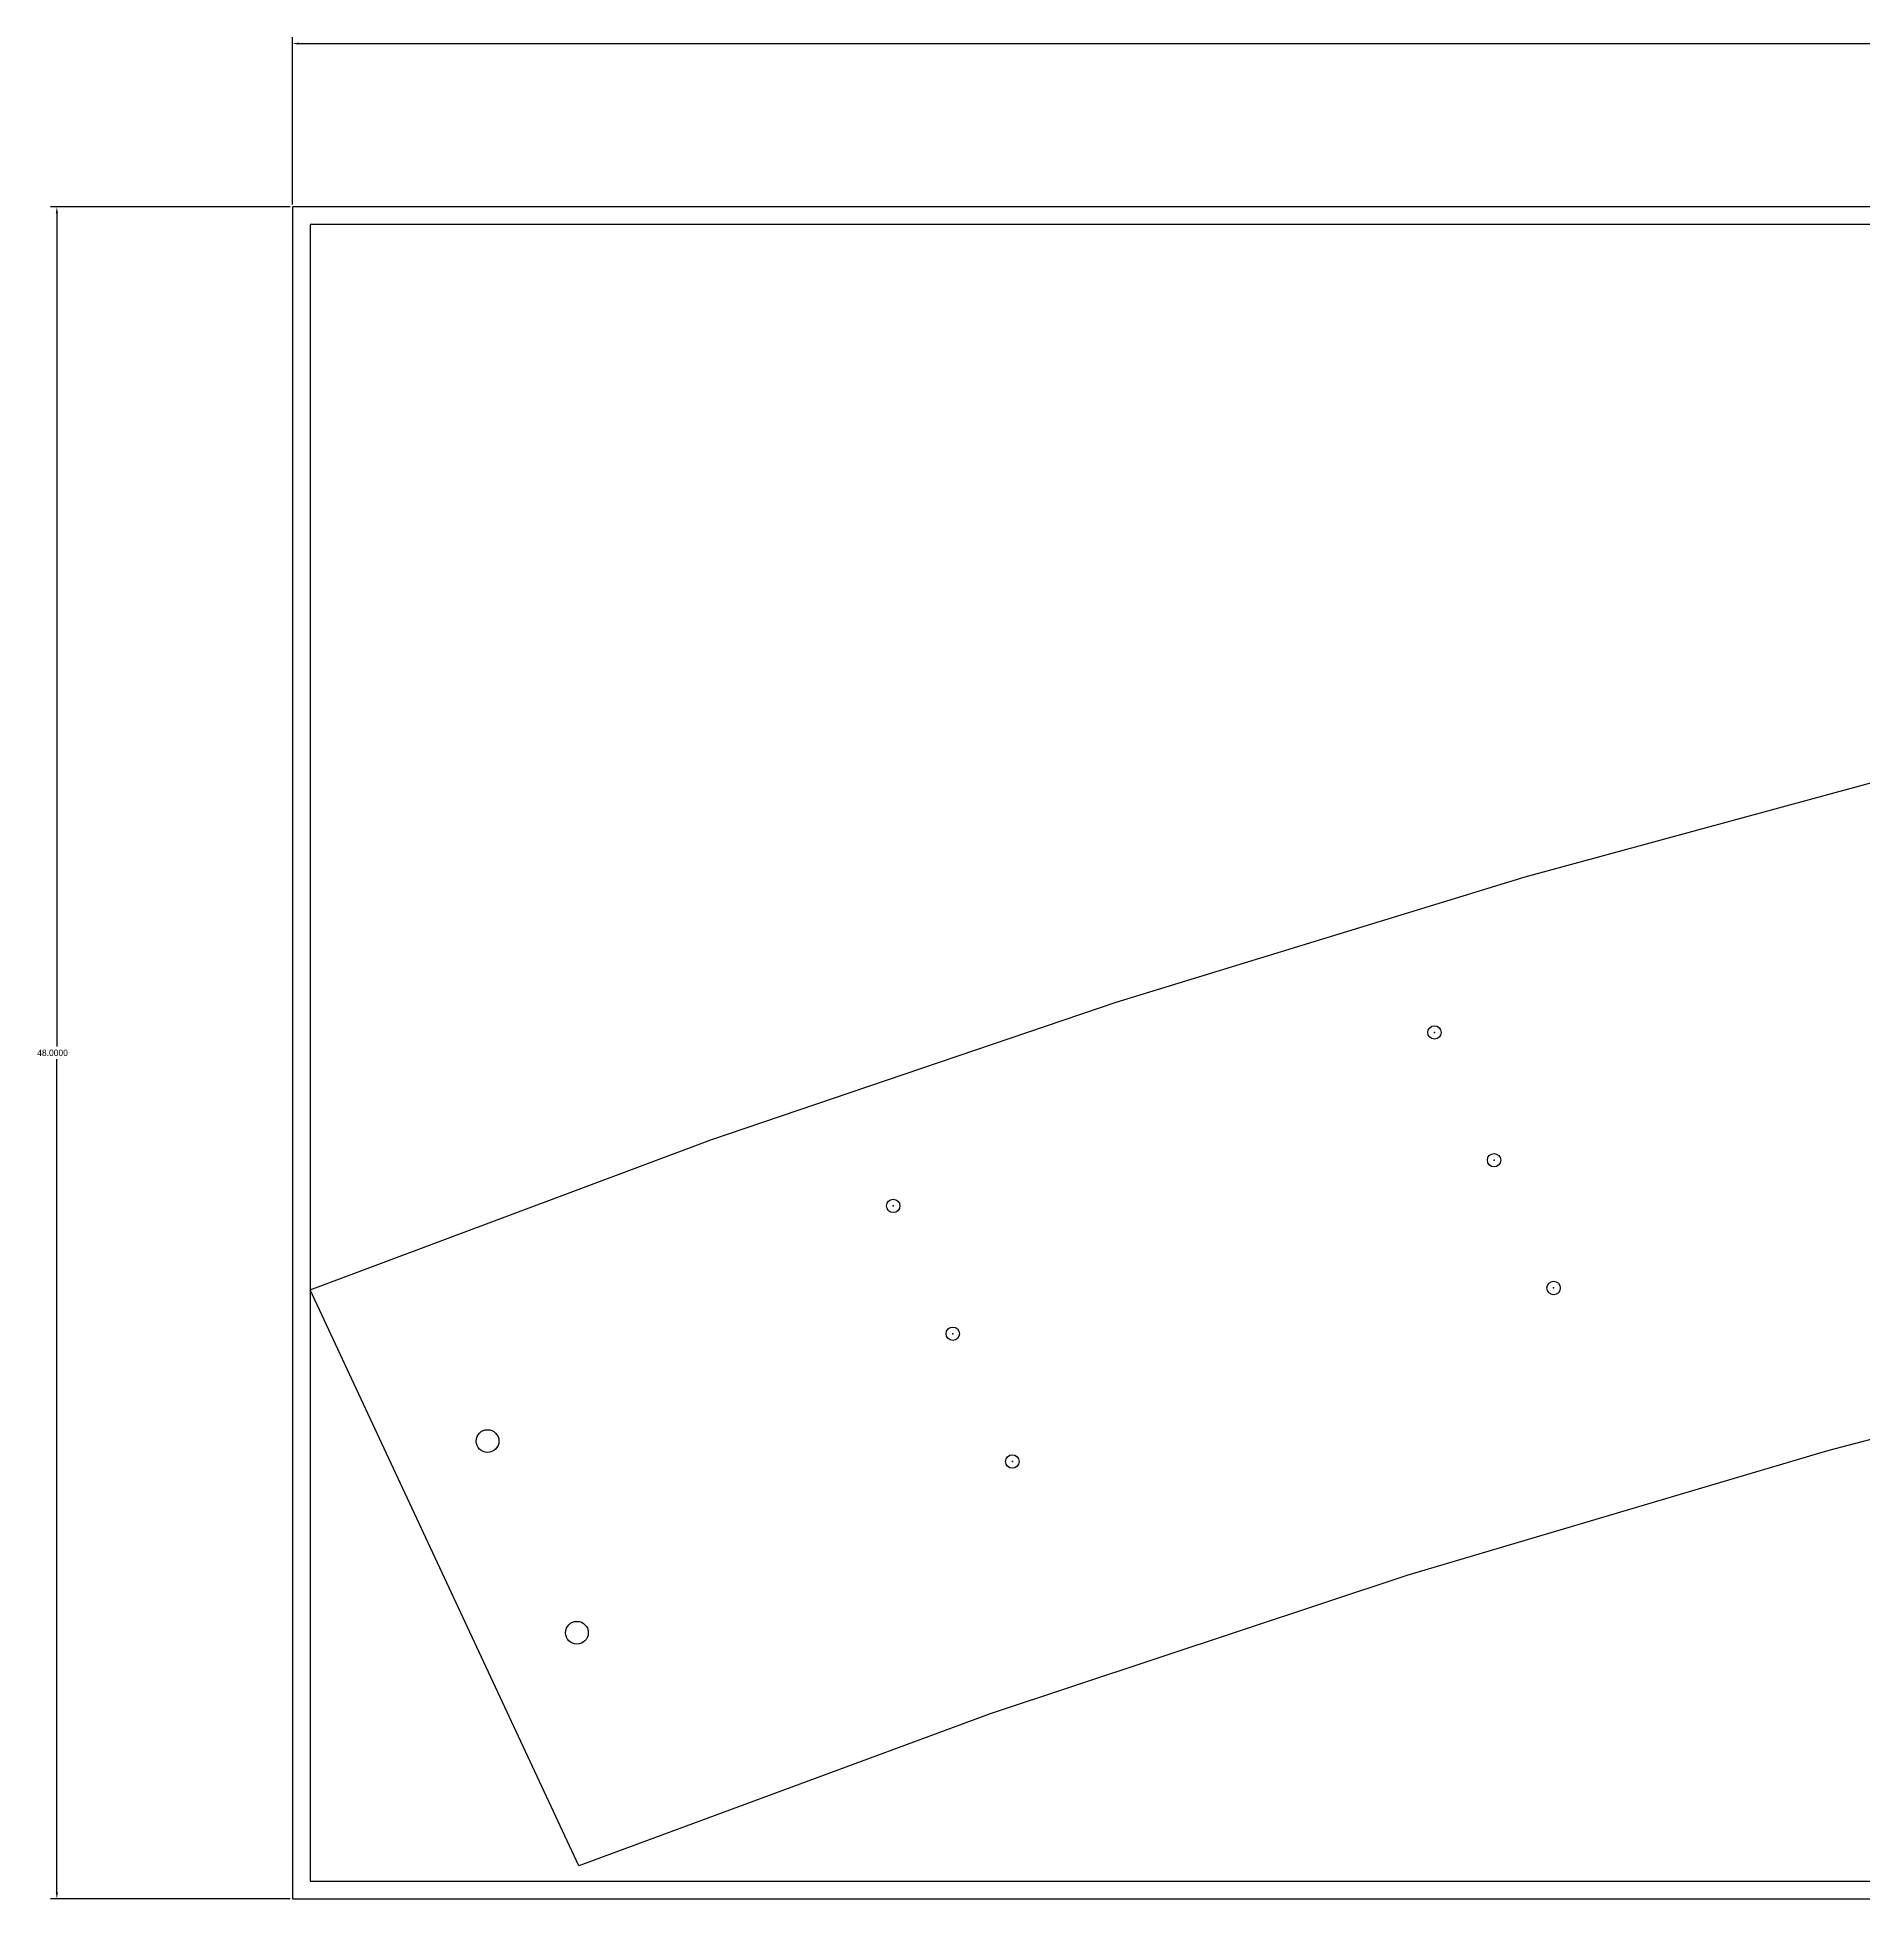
# Model space of a CAD drawing. Extents: x 857 to 1452, y -122 to 46.
# Drawn here: x 857.3 to 909.2, y -7.2 to 45.6 of the extents above; entities that cross this region are included whole.
import ezdxf

# ---------------------------------------------------------------- set-up
doc = ezdxf.new("R2010")
doc.units = 0
doc.header["$MEASUREMENT"] = 0
doc.header["$PDMODE"] = 32
doc.header["$PDSIZE"] = 0.38
doc.layers.get('0').update_dxf_attribs({"linetype": 'CONTINUOUS'})
doc.layers.get('DEFPOINTS').update_dxf_attribs({"linetype": 'CONTINUOUS'})
for name, color, linetype in [('DEFAULT', 7, 'CONTINUOUS'), ('DRILL_PTS__ENGRAVE_PASS_RO', 4, 'CONTINUOUS'), ('DRILLING', 3, 'CONTINUOUS'), ('PLYWOOD', 6, 'CONTINUOUS')]:
    doc.layers.add(name, color=color, linetype=linetype)
doc.dimstyles.get("Standard").update_dxf_attribs({"dimtxt": 0.18, "dimasz": 0.18, "dimexe": 0.18, "dimexo": 0.0625, "dimgap": 0.09, "dimtad": 0, "dimtih": 1, "dimtoh": 1, "dimdec": 4, "dimzin": 0, "dimdsep": 46, "dimtxsty": 'Standard', "dimcen": 0.09, "dimadec": 0, "dimazin": 0, "dimtfac": 1, "dimtdec": 4, "dimtofl": 0, "dimtmove": 2, "dimatfit": 3, "dimfxl": 1, "dimtolj": 1, "dimtzin": 0, "dimarcsym": 0})

# ---------------------------------------------------------------- blocks, each defined once
blk = doc.blocks.new('*D1')
at = {"layer": 'DEFAULT', "color": 0}
for p, q in [((864.566, 40.896), (864.566, 45.645)), ((864.746, 45.465), (911.944, 45.465)), ((960.386, 45.465), (913.187, 45.465)), ((960.566, 40.896), (960.566, 45.645))]:
    blk.add_line(p, q, dxfattribs=at)
for points in [[(864.746, 45.495), (864.746, 45.435), (864.566, 45.465)], [(960.386, 45.435), (960.386, 45.495), (960.566, 45.465)]]:
    blk.add_solid(points, dxfattribs=at)
at = {"layer": 'DEFPOINTS', "color": 0}
for p in [(960.566, 45.465), (864.566, 40.833), (960.566, 40.833)]:
    blk.add_point(p, dxfattribs=at)
at = {"layer": 'DEFAULT', "color": 0, "linetype": 'Continuous'}
blk.add_text('96.0000', height=0.18, dxfattribs=at).set_placement((912.008, 45.375))
blk = doc.blocks.new('*D2')
at = {"layer": 'DEFAULT', "color": 0}
for p, q in [((864.503, 40.833), (857.701, 40.833)), ((857.881, 40.653), (857.881, 17.013)), ((857.881, -6.987), (857.881, 16.653)), ((864.503, -7.167), (857.701, -7.167))]:
    blk.add_line(p, q, dxfattribs=at)
for points in [[(857.911, 40.653), (857.851, 40.653), (857.881, 40.833)], [(857.851, -6.987), (857.911, -6.987), (857.881, -7.167)]]:
    blk.add_solid(points, dxfattribs=at)
at = {"layer": 'DEFPOINTS', "color": 0}
for p in [(864.566, 40.833), (857.881, -7.167), (864.566, -7.167)]:
    blk.add_point(p, dxfattribs=at)
at = {"layer": 'DEFAULT', "color": 0, "linetype": 'Continuous'}
blk.add_text('48.0000', height=0.18, dxfattribs=at).set_placement((857.324, 16.743))

msp = doc.modelspace()

# ---------------------------------------------------------------- linework, layer by layer
for p, q in [((899.54587, 21.82496), (911.26093, 25.01773)), ((887.93434, 18.27403), (899.54587, 21.82496)), ((876.43731, 14.3683), (887.93434, 18.27403)), ((865.06561, 10.11144), (876.43731, 14.3683)), ((872.68872, -6.23638), (865.06561, 10.11144)), ((920.16498, 8.6874), (908.11815, 5.54443)), ((908.11815, 5.54443), (896.18124, 2.00685)), ((896.18124, 2.00685), (884.36717, -1.9215)), ((884.36717, -1.9215), (872.68872, -6.23638))]:
    msp.add_line(p, q)
at = {"layer": 'DRILL_PTS__ENGRAVE_PASS_RO'}
for p in [(896.96967, 17.4114), (898.66015, 13.78617), (881.61096, 12.48903), (900.35062, 10.16093), (883.30143, 8.8638), (884.99191, 5.23857)]:
    msp.add_point(p, dxfattribs=at)
at = {"layer": 'DRILLING'}
for centre in [(870.10165, 5.81865), (872.63736, 0.38081)]:
    msp.add_circle(centre, 0.3225, dxfattribs=at)
at = {"layer": 'PLYWOOD'}
for p, q in [((960.56561, 40.83323), (864.56561, 40.83323)), ((864.56561, 40.83323), (864.56561, -7.16677)), ((960.06561, 40.33323), (865.06561, 40.33323)), ((865.06561, 40.33323), (865.06561, -6.66677)), ((865.06561, -6.66677), (960.06561, -6.66677)), ((864.56561, -7.16677), (960.56561, -7.16677))]:
    msp.add_line(p, q, dxfattribs=at)

# ---------------------------------------------------------------- dimensions: what is measured, and where the dimension line sits
at = {"layer": 'DEFAULT'}
dim = msp.add_linear_dim(base=(960.56561, 45.4651), p1=(864.56561, 40.83323), p2=(960.56561, 40.83323), dimstyle='Standard', dxfattribs=at)
dim.commit()
dim.dimension.update_dxf_attribs({"geometry": '*D1', "text_midpoint": (912.56561, 45.4651)})
dim = msp.add_linear_dim(base=(857.88136, -7.16677), p1=(864.56561, 40.83323), p2=(864.56561, -7.16677), angle=90, dimstyle='Standard', dxfattribs=at)
dim.commit()
dim.dimension.update_dxf_attribs({"geometry": '*D2', "text_midpoint": (857.88136, 16.83323)})

doc.saveas('drawing.dxf')
